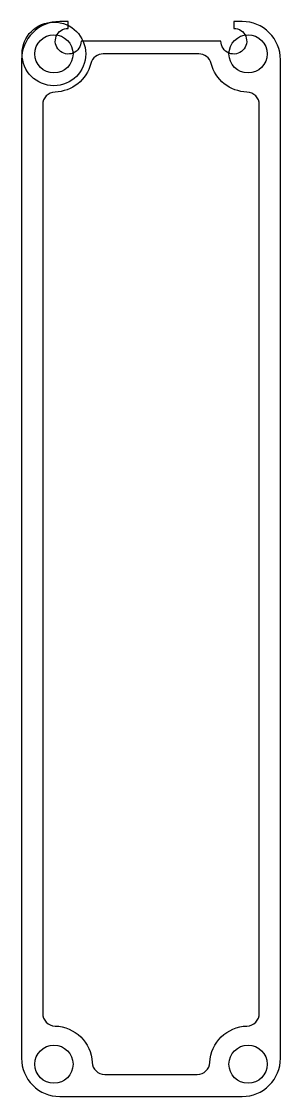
# Model space of a CAD drawing. Header units: inches. Extents: x 0 to 20.3, y 0 to 84.5.
import ezdxf

# ---------------------------------------------------------------- set-up
doc = ezdxf.new("R2010")
doc.units = ezdxf.units.IN
doc.header["$MEASUREMENT"] = 0
doc.layers.add('カバー', color=6, linetype='Continuous')
doc.layers.add('穴', color=3, linetype='Continuous')

msp = doc.modelspace()

# ---------------------------------------------------------------- linework, layer by layer
msp.add_lwpolyline([(6.413, 81.915, 0.341999), (5.445, 81.165, -0.333642), (2.63, 78.916, 0.405453), (1.66, 77.917), (1.66, 6.538, 0.405453), (2.63, 5.539, -0.391686), (5.537, 2.682, 0.400363), (6.535, 1.73), (13.785, 1.73, 0.400363), (14.783, 2.682, -0.391686), (17.69, 5.539, 0.405453), (18.66, 6.538), (18.66, 77.917, 0.405453), (17.69, 78.916, -0.333642), (14.875, 81.165, 0.341999), (13.907, 81.915)], format="xyb", close=True)
msp.add_circle((2.54, 81.915), 2.5)
at = {"layer": 'カバー'}
msp.add_lwpolyline([(16.66, 83.923, -2.414214), (15.65, 82.913), (4.67, 82.913, -2.414214), (3.66, 83.923), (3.66, 84.46), (3, 84.46, 0.414214), (0, 81.46), (0, 3, 0.414214), (3, 0), (17.32, 0, 0.414214), (20.32, 3), (20.32, 81.46, 0.414214), (17.32, 84.46), (16.66, 84.46)], format="xyb", close=True, dxfattribs=at)
at = {"layer": '穴'}
for centre in [(2.54, 81.915), (17.78, 81.915), (2.54, 2.54), (17.78, 2.54)]:
    msp.add_circle(centre, 1.5, dxfattribs=at)

doc.saveas('drawing.dxf')
